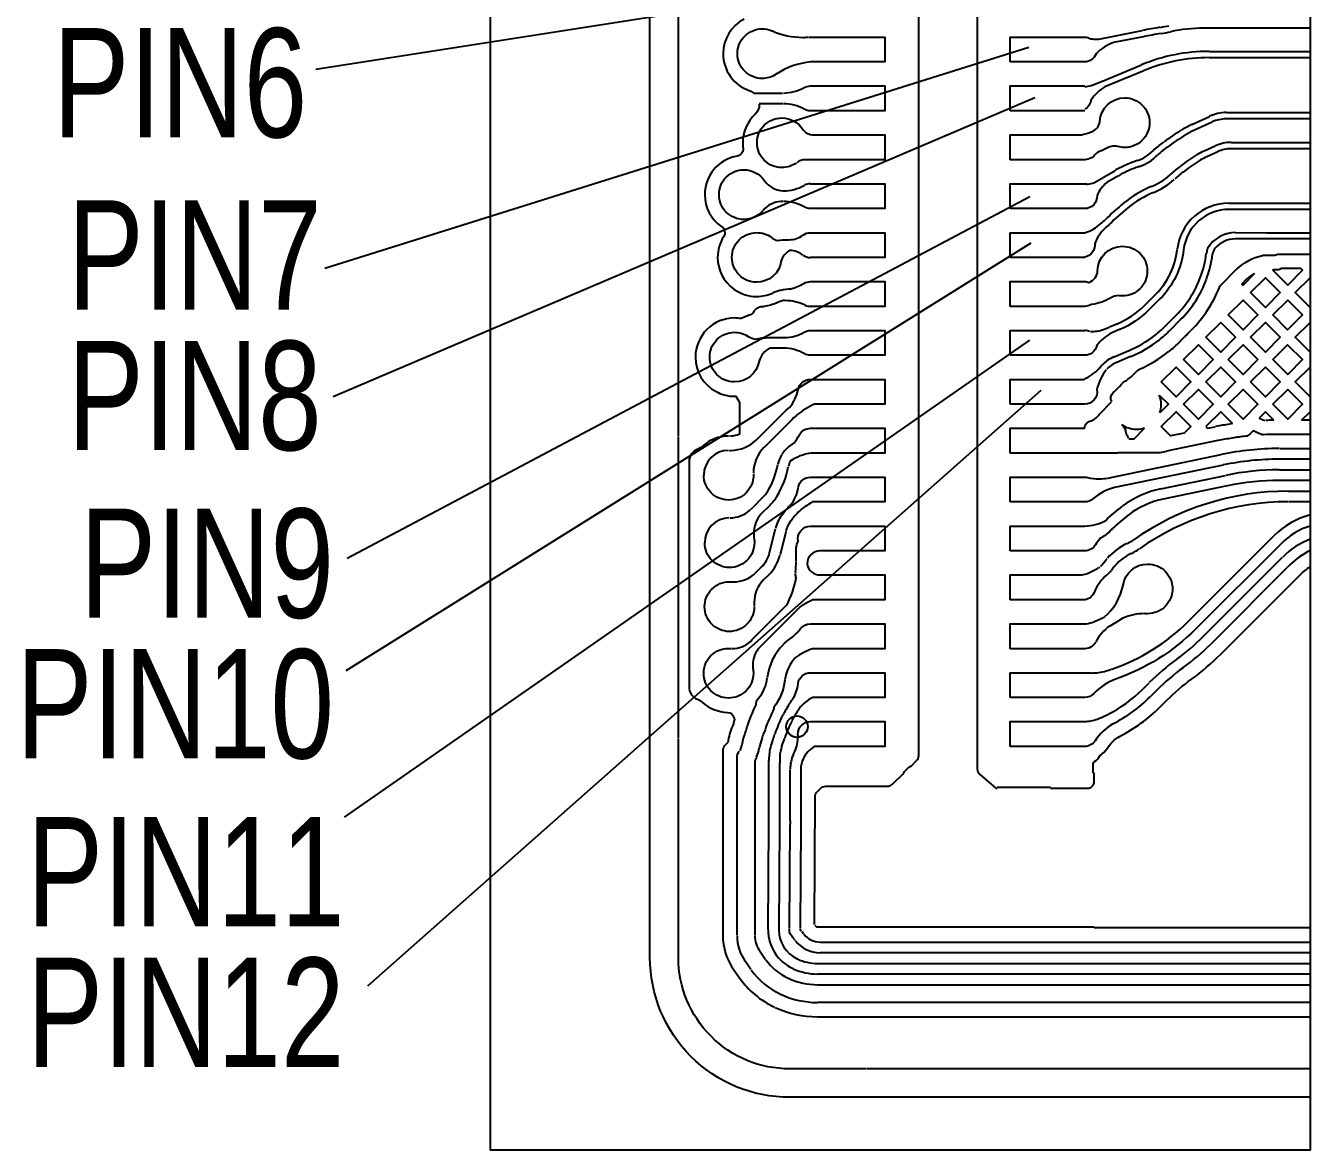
# Model space of a CAD drawing. Header units: millimetres. Extents: x 3175 to 3429, y -23 to 156.
# Drawn here: x 3227.12 to 3263.9, y 52.72 to 84.92 of the extents above; entities that cross this region are included whole.
import ezdxf

# ---------------------------------------------------------------- set-up
doc = ezdxf.new("R2010")
doc.units = ezdxf.units.MM
doc.header["$LTSCALE"] = 23.1
for name, color, linetype in [('gbr-dxf_layer0', 7, 'CONTINUOUS'), ('gbr-outline-dxf_layer1', 2, 'CONTINUOUS'), ('備註', 1, 'CONTINUOUS')]:
    doc.layers.add(name, color=color, linetype=linetype)
doc.styles.get("Standard").update_dxf_attribs({"font": 'SIMPLEX.SHX', "width": 0.8})

msp = doc.modelspace()

# ---------------------------------------------------------------- linework, layer by layer
at = {"layer": 'gbr-dxf_layer0', "color": 4}
for p, q in [((3258.227, 84.614), (3259.089, 84.784)), ((3261.246, 84.849), (3260.856, 84.849)), ((3263.9, 84.855), (3261.65, 84.855)), ((3257.441, 83.886), (3255.308, 83.886)), ((3263.9, 84.007), (3261.009, 84.007)), ((3261.017, 84.187), (3263.9, 84.187)), ((3257.946, 83.337), (3259.066, 83.801)), ((3259.138, 83.635), (3258.02, 83.173)), ((3257.077, 82.486), (3255.308, 82.486)), ((3257.269, 82.486), (3257.086, 82.486)), ((3257.441, 82.486), (3257.278, 82.486))]:
    msp.add_line(p, q, dxfattribs=at)
at = {"layer": 'gbr-dxf_layer0'}
for p, q in [((3248.8, 82.689), (3248.125, 82.689)), ((3249.588, 81.086), (3249.44, 81.086)), ((3257.077, 81.086), (3255.308, 81.086)), ((3248.91, 78.794), (3248.97, 78.794)), ((3257.441, 76.886), (3255.308, 76.886)), ((3260.408, 76.117), (3260.483, 76.192)), ((3248.4, 75.994), (3248.834, 75.994)), ((3260.177, 75.887), (3260.3, 76.01)), ((3248.054, 73.076), (3248.807, 73.829)), ((3262.432, 73.688), (3262.599, 73.62)), ((3263.9, 73.63), (3263.653, 73.63)), ((3263.9, 73.223), (3263.026, 73.223)), ((3245.808, 64.534), (3245.808, 73.163)), ((3261.252, 73.042), (3259.786, 72.737)), ((3257.077, 72.686), (3255.308, 72.686)), ((3258.233, 71.998), (3261.345, 72.644)), ((3263.025, 72.816), (3263.9, 72.816)), ((3263.9, 72.511), (3263.026, 72.511)), ((3263.018, 72.206), (3263.9, 72.206)), ((3258.11, 71.973), (3258.225, 71.996)), ((3259.625, 71.664), (3261.469, 72.047)), ((3261.523, 71.747), (3259.692, 71.366)), ((3263.9, 71.901), (3263.024, 71.901)), ((3247.956, 71.149), (3248.21, 71.404)), ((3263.275, 71.597), (3263.9, 71.597)), ((3257.441, 71.286), (3255.308, 71.286)), ((3263.9, 71.292), (3263.285, 71.292)), ((3248.421, 69.839), (3248.586, 70.515)), ((3248.88, 70.435), (3248.719, 69.772)), ((3260.401, 67.863), (3262.855, 70.318)), ((3249.185, 69.801), (3249.185, 69.965)), ((3257.077, 69.886), (3255.308, 69.886)), ((3260.834, 67.432), (3263.109, 69.708)), ((3248.03, 69.268), (3248.19, 69.428)), ((3248.406, 69.213), (3248.246, 69.053)), ((3258.289, 69.437), (3258.204, 69.329)), ((3263.325, 69.492), (3261.049, 67.217)), ((3257.073, 68.486), (3255.308, 68.486)), ((3257.39, 68.486), (3257.086, 68.486)), ((3257.441, 68.486), (3257.402, 68.486)), ((3249.16, 68.152), (3248.141, 67.133)), ((3249.22, 68.212), (3249.162, 68.155)), ((3257.077, 67.086), (3255.308, 67.086)), ((3259.504, 65.898), (3259.312, 65.706)), ((3257.441, 65.687), (3255.308, 65.687)), ((3248.554, 64.595), (3248.568, 64.639)), ((3248.858, 64.543), (3248.847, 64.51)), ((3257.077, 64.287), (3255.308, 64.287)), ((3249.314, 63.628), (3249.314, 62.148)), ((3248.4, 62.662), (3248.4, 63.551)), ((3248.705, 63.545), (3248.705, 62.672)), ((3249.01, 62.154), (3249.01, 63.619)), ((3254.932, 63.125), (3256.458, 63.125)), ((3248.398, 62.062), (3248.4, 62.653)), ((3248.705, 62.662), (3248.703, 62.055)), ((3248.378, 59.045), (3248.398, 62.057)), ((3248.703, 62.049), (3248.682, 59.038)), ((3248.99, 59.086), (3249.007, 62.052)), ((3249.312, 62.045), (3249.295, 59.084)), ((3263.9, 59.093), (3257.716, 59.093)), ((3247.887, 57.9), (3247.727, 58.126)), ((3248.147, 58.413), (3248.306, 58.187)), ((3263.9, 58.38), (3249.868, 58.38)), ((3249.8, 57.465), (3263.9, 57.465)), ((3263.9, 56.957), (3249.793, 56.957)), ((3249.793, 56.549), (3257.252, 56.549)), ((3253.892, 55.056), (3251.208, 55.056))]:
    msp.add_line(p, q, dxfattribs=at)
at = {"layer": 'gbr-dxf_layer0', "color": 5}
for p, q in [((3260.51, 82.095), (3261.01, 82.327)), ((3261.088, 82.165), (3260.589, 81.933)), ((3260.864, 81.336), (3261.179, 81.481)), ((3261.252, 81.316), (3260.936, 81.171)), ((3263.9, 81.401), (3261.635, 81.401)), ((3261.64, 81.581), (3263.9, 81.581)), ((3257.976, 80.583), (3258.301, 80.77)), ((3257.077, 79.686), (3255.308, 79.686)), ((3257.077, 78.286), (3255.308, 78.286)), ((3257.373, 78.286), (3257.086, 78.286)), ((3257.441, 78.286), (3257.381, 78.286))]:
    msp.add_line(p, q, dxfattribs=at)
at = {"layer": 'gbr-dxf_layer0', "color": 6}
for p, q in [((3261.576, 79.844), (3263.9, 79.844)), ((3263.9, 79.664), (3261.583, 79.664)), ((3262.641, 78.817), (3261.756, 78.818)), ((3261.761, 78.998), (3262.645, 78.997)), ((3263.9, 78.817), (3262.645, 78.817)), ((3262.65, 78.997), (3263.9, 78.997)), ((3259.151, 76.91), (3259.469, 77.228)), ((3259.743, 76.318), (3260.061, 76.636)), ((3260.188, 76.508), (3259.87, 76.19)), ((3258.153, 76.297), (3258.364, 76.385)), ((3258.438, 76.221), (3258.22, 76.13)), ((3257.077, 75.486), (3255.308, 75.486)), ((3258.286, 75.445), (3258.69, 75.614)), ((3258.756, 75.447), (3258.36, 75.281)), ((3257.077, 74.086), (3255.308, 74.086))]:
    msp.add_line(p, q, dxfattribs=at)
at = {"layer": 'gbr-dxf_layer0', "linetype": 'Continuous'}
for points in [[(3245.809, 73.181), (3245.809, 104.642, -0.414216), (3248.995, 107.828), (3263.9, 107.828)], [(3251.968, 63.235), (3252.235, 63.496, -0.123009), (3252.482, 63.737), (3252.629, 63.881, 0.201987), (3252.689, 64.024), (3252.689, 97.108, -0.28875), (3253.006, 97.611), (3254.134, 98.085, -0.043836), (3254.683, 98.322, -0.004369), (3255.15, 98.566, -0.104015), (3255.189, 98.577, -0.085089), (3255.308, 98.597)], [(3255.263, 97.886, 0.116366), (3255.093, 97.846), (3254.718, 97.657, 0.22571), (3254.363, 97.2), (3254.363, 63.643, 0.21739), (3254.432, 63.492), (3254.896, 63.089), (3254.932, 63.089)], [(3247.689, 85.114, 0.278821), (3247.089, 84.122, 0.321401), (3247.849, 83.061, -0.08702), (3247.972, 82.994), (3248.791, 82.994)], [(3247.498, 84.122, -0.414223), (3248.209, 84.833, -0.093773), (3248.469, 84.784, -0.022987), (3248.499, 84.772, 0.104591), (3249.37, 84.588)], [(3249.557, 84.596, -0.027992), (3249.596, 84.598), (3249.943, 84.598)], [(3249.597, 83.886, 0.124037), (3248.607, 83.531, -0.025605), (3248.576, 83.513, -0.136449), (3248.209, 83.411, -0.414223), (3247.498, 84.122)], [(3248.817, 82.994, 0.122627), (3249.411, 83.151, -0.130315), (3249.588, 83.197), (3251.721, 83.197), (3251.721, 82.486), (3249.946, 82.486)], [(3257.635, 81.885, 0.268455), (3257.875, 82.181, -0.399922), (3258.585, 82.857, -0.414223), (3259.297, 82.146, -0.414223), (3258.585, 81.435, -0.071556), (3258.385, 81.464, 0.062527), (3258.291, 81.475)], [(3248.125, 82.676, -0.205033), (3248, 82.383, 0.205349), (3247.652, 81.571, 0.034345), (3247.662, 81.418, -0.035486), (3247.664, 81.39, -0.365053), (3247.496, 81.19, 0.365906), (3246.563, 80.086, 0.247033), (3247.049, 79.164, -0.24759), (3247.137, 78.996, -0.142007), (3247.105, 78.887, 0.142196), (3246.932, 78.288, 0.241154), (3247.397, 77.379, -0.057217), (3247.426, 77.361, 0.147393), (3248.042, 77.17)], [(3249.943, 82.486), (3249.588, 82.486, -0.131032), (3249.411, 82.533, 0.122445), (3248.817, 82.689)], [(3248.06, 81.572, -0.414223), (3248.772, 82.283, -0.261141), (3249.378, 81.943, 0.222315), (3249.666, 81.798), (3249.943, 81.798)], [(3255.308, 81.086), (3255.308, 81.798), (3257.345, 81.798, 0.035706), (3257.631, 81.884)], [(3249.194, 80.999, -0.160266), (3248.772, 80.86, -0.414223), (3248.06, 81.572)], [(3258.116, 81.433, -0.031574), (3257.803, 81.297, 0.093069), (3257.704, 81.187, -0.235715), (3257.628, 81.139, -0.139182), (3257.441, 81.086), (3257.086, 81.086)], [(3246.971, 80.086, -0.414223), (3247.683, 80.798, -0.251073), (3248.275, 80.48, 0.224665), (3248.804, 80.194)], [(3248.224, 79.625, -0.219831), (3247.683, 79.375, -0.414223), (3246.971, 80.086)], [(3248.8, 79.889), (3248.743, 79.889, 0.212313), (3248.232, 79.634)], [(3249.943, 79.686), (3249.587, 79.686, -0.135778), (3249.405, 79.736, 0.125037), (3248.813, 79.889)], [(3247.34, 78.288, -0.414223), (3248.051, 78.999, -0.158971), (3248.471, 78.863, -0.036917), (3248.489, 78.85, 0.101772), (3248.65, 78.77, -0.047142), (3248.905, 78.794)], [(3249.377, 78.928, -0.159913), (3249.588, 78.997), (3249.943, 78.997)], [(3249.374, 78.357, 0.151059), (3249.006, 78.488, 0.231353), (3248.755, 78.186, -0.372621), (3248.051, 77.577, -0.414223), (3247.34, 78.288)], [(3257.086, 77.597), (3257.441, 77.597, -0.088469), (3257.564, 77.575, 0.294184), (3257.811, 77.905, -0.411061), (3258.522, 78.608, -0.414223), (3259.234, 77.897, -0.414223), (3258.522, 77.186, -0.035389), (3258.422, 77.193)], [(3261.797, 77.954, -0.133293), (3262.527, 78.345, -0.064905), (3262.579, 78.35), (3262.885, 78.35, -0.156639), (3263.004, 78.384), (3263.9, 78.384)], [(3260.494, 76.204, 0.102238), (3261.3, 77.431, -0.108271), (3261.347, 77.504), (3261.792, 77.95)], [(3261.944, 77.526), (3262.078, 77.661, -0.060052), (3262.304, 77.827)], [(3248.751, 77.352, -0.050034), (3249.032, 77.393, 0.074334), (3249.401, 77.544, -0.139459), (3249.588, 77.597), (3249.943, 77.597)], [(3248.215, 76.875, -0.009412), (3248.163, 76.87, 0.243593), (3247.939, 76.696, -0.322859), (3247.837, 76.639), (3247.606, 76.537, 0.042705), (3247.416, 76.554, 0.414219), (3246.297, 75.434, 0.275961), (3246.886, 74.448, -0.02273), (3246.943, 74.419, 0.109576), (3247.416, 74.314, 0.008969), (3247.455, 74.315), (3247.535, 74.176, -0.131162), (3247.562, 74.077), (3247.562, 73.225, -0.102088), (3247.303, 73.172)], [(3248.631, 76.989, -0.067798), (3248.263, 76.881, -0.094132), (3248.226, 76.875)], [(3248.854, 77.052, 0.00944), (3248.804, 77.051, 0.040223), (3248.635, 76.991)], [(3258.201, 77.136, -0.111218), (3257.637, 76.944, -0.146238), (3257.441, 76.886)], [(3246.705, 75.434, -0.414223), (3247.416, 76.145, -0.1527), (3247.822, 76.019, 0.090904), (3248.02, 75.946, -0.061024), (3248.392, 75.994)], [(3249.413, 76.151, -0.129226), (3249.588, 76.197), (3251.721, 76.197), (3251.721, 75.486), (3249.946, 75.486)], [(3248.824, 75.689), (3248.433, 75.689, 0.218279), (3248.118, 75.317, -0.366415), (3247.416, 74.723, -0.414223), (3246.705, 75.434)], [(3249.943, 75.486), (3249.588, 75.486, -0.122223), (3249.422, 75.527)], [(3258.948, 75.044, -0.097808), (3259.013, 75.087, 0.06216), (3259.833, 75.581)], [(3258.598, 74.744, 0.049339), (3258.865, 74.962, -0.035262), (3258.886, 74.981), (3258.946, 75.042)], [(3248.807, 73.829, -0.023545), (3248.989, 73.994, 0.129395), (3249.237, 74.5, -0.366896), (3249.587, 74.797)], [(3258.374, 74.528, -0.026587), (3258.425, 74.583, 0.004465), (3258.444, 74.603), (3258.494, 74.664)], [(3258.502, 74.673, -0.069934), (3258.545, 74.709), (3258.595, 74.742)], [(3258.215, 74.162, -0.359072), (3258.258, 74.417, 0.023488), (3258.371, 74.525)], [(3259.591, 73.835, 0.085542), (3259.632, 74.073, 0.100057), (3259.576, 74.349)], [(3249.943, 74.086), (3249.707, 74.086, 0.065761), (3249.193, 73.768)], [(3257.442, 73.403, -0.200612), (3257.503, 73.548, -0.123063), (3257.587, 73.598, 0.16286), (3257.852, 73.784, -0.038665), (3257.872, 73.808), (3258.213, 74.15)], [(3249.19, 73.765, 0.024461), (3249.023, 73.613), (3248.27, 72.86)], [(3249.952, 73.397), (3251.721, 73.397), (3251.721, 72.686), (3249.61, 72.686, 0.109541), (3249.012, 72.458, 0.075221), (3248.957, 72.303)], [(3248.984, 72.884, -0.025547), (3249.116, 72.972, 0.048273), (3249.274, 73.209)], [(3249.277, 73.214, -0.272477), (3249.588, 73.397), (3249.943, 73.397)], [(3258.507, 73.494, -0.227083), (3258.62, 73.256, -0.111977), (3258.685, 73.113)], [(3259.158, 73.402, -0.085546), (3258.92, 73.361, -0.156278), (3258.507, 73.494)], [(3262.646, 73.215), (3262.57, 73.212, -0.122912), (3262.474, 73.232), (3262.261, 73.319), (3262.169, 73.227, -0.170506), (3262.047, 73.169, 0.011314), (3261.661, 73.116)], [(3247.247, 73.172, 0.187772), (3246.49, 72.878, -0.093501), (3246.362, 72.799)], [(3246.359, 72.797, 0.306875), (3246.113, 72.449), (3246.113, 65.999)], [(3259.78, 72.736), (3259.59, 72.696, -0.058494), (3259.543, 72.691), (3258.397, 72.691, -0.042899), (3258.336, 72.686), (3257.086, 72.686)], [(3261.402, 72.345), (3258.294, 71.699, 0.118109), (3257.678, 71.376, -0.183681), (3257.441, 71.286)], [(3247.957, 72.086, -0.011835), (3247.958, 72.053, -0.414223), (3247.247, 71.342, -0.414223), (3246.536, 72.053)], [(3249.237, 71.699, -0.367611), (3249.588, 71.997), (3249.943, 71.997)], [(3249.952, 71.997), (3251.721, 71.997), (3251.721, 71.286), (3249.65, 71.286, 0.070615), (3249.239, 70.992)], [(3257.086, 71.997), (3257.441, 71.997, -0.059051), (3257.524, 71.987, 0.056021), (3257.856, 71.95)], [(3248.637, 71.46, -0.062892), (3248.426, 71.189), (3248.172, 70.934, 0.175586), (3247.966, 70.377)], [(3248.766, 70.909, -0.046608), (3249.021, 71.205, 0.138923), (3249.235, 71.691)], [(3247.288, 70.833, 0.176387), (3247.847, 71.04), (3247.949, 71.142)], [(3257.447, 70.597, 0.119583), (3258.042, 70.758, -0.029866), (3258.514, 71.161)], [(3247.966, 70.372, 0.039761), (3247.977, 70.234, -0.042414), (3247.979, 70.209, -0.030918), (3247.984, 70.122, -0.414223), (3247.273, 69.41, -0.414223), (3246.562, 70.122)], [(3249.185, 69.971, -0.14263), (3249.241, 70.163, -0.481154), (3249.588, 70.597), (3249.943, 70.597)], [(3249.952, 70.597), (3251.721, 70.597), (3251.721, 69.886), (3249.862, 69.886, 0.394669), (3249.491, 69.524, 0.373595), (3249.867, 69.197)], [(3258.18, 70.467, -0.070257), (3257.892, 70.25, 0.046252), (3257.746, 70.058, -0.263303), (3257.441, 69.886), (3257.086, 69.886)], [(3263.9, 70.598, 0.123623), (3263.071, 70.102), (3260.617, 67.648, -0.114016), (3258.326, 66.216)], [(3257.964, 69.516), (3258.048, 69.623, -0.011004), (3258.087, 69.672)], [(3258.775, 69.815, 0.107349), (3258.32, 69.475, 0.00999), (3258.293, 69.441)], [(3247.924, 67.347), (3248.896, 68.319, 0.092261), (3249.176, 69.117, -0.053953), (3249.164, 69.233)], [(3255.308, 67.086), (3255.308, 67.797), (3257.427, 67.797, 0.048543), (3257.655, 67.836, 0.026994), (3257.997, 67.993, 0.176296), (3258.54, 68.907, -0.37016), (3259.243, 69.51, -0.414223), (3259.954, 68.799, -0.414223), (3259.243, 68.088)], [(3255.308, 68.486), (3255.308, 69.197), (3257.36, 69.197, 0.038654), (3257.542, 69.247, 0.030292), (3257.841, 69.406)], [(3256.458, 63.089), (3257.516, 63.089, 0.414254), (3257.716, 63.289), (3257.716, 63.507, 0.414689), (3257.699, 63.524, -0.414689), (3257.681, 63.542), (3257.681, 63.776, -0.229598), (3257.719, 63.856, 0.110741), (3257.877, 64.016, 0.098354), (3258.083, 64.23, -0.111785), (3258.439, 64.576, 0.079082), (3259.6, 65.417), (3259.793, 65.61, -0.039374), (3260.498, 66.212, 0.039329), (3261.337, 66.927), (3263.614, 69.205, -0.058195), (3263.9, 69.431, -0.058195)], [(3258.078, 69.201, 0.124197), (3257.723, 68.717, -0.273399), (3257.441, 68.489)], [(3246.558, 68.291, -0.414223), (3247.269, 69.002, -0.024514), (3247.338, 68.998, 0.011428), (3247.379, 68.998)], [(3249.943, 68.486), (3249.661, 68.486, 0.025554), (3249.431, 68.373)], [(3247.98, 68.291, -0.414223), (3247.269, 67.579, -0.414223), (3246.558, 68.291)], [(3247.978, 68.405, 0.017756), (3247.98, 68.34, -0.04494), (3247.98, 68.313)], [(3249.428, 68.371, 0.039632), (3249.304, 68.288, 0.009787), (3249.266, 68.256, 0.016567), (3249.221, 68.214)], [(3259.15, 68.089, 0.102537), (3258.533, 67.961, -0.028853), (3258.159, 67.733, 0.128388), (3257.759, 67.281)], [(3259.23, 68.088, -0.026857), (3259.214, 68.087, 0.009524), (3259.156, 68.089)], [(3248.818, 67.211, -0.054805), (3249.097, 67.436, 0.034568), (3249.308, 67.661, -0.2304), (3249.588, 67.797), (3249.943, 67.797)], [(3249.952, 67.797), (3251.721, 67.797), (3251.721, 67.086), (3249.648, 67.086, 0.061365), (3249.162, 66.836, 0.161773), (3248.858, 66.191)], [(3247.345, 67.09, 0.187076), (3247.87, 67.293), (3247.922, 67.345)], [(3246.533, 66.384, -0.414223), (3247.244, 67.095, -0.030464), (3247.33, 67.09)], [(3257.754, 67.273, -0.275972), (3257.441, 67.086), (3257.086, 67.086)], [(3247.937, 66.608, 0.028249), (3247.942, 66.52, -0.048426), (3247.955, 66.384, -0.414223), (3247.244, 65.672, -0.414223), (3246.533, 66.384)], [(3247.781, 64.848, -0.039137), (3248.036, 65.475, -0.199256), (3248.096, 65.66, 0.147365), (3248.354, 66.251)], [(3249.952, 66.398), (3251.721, 66.398), (3251.721, 65.687), (3249.659, 65.687, 0.120773), (3249.268, 65.374, 0.023617), (3249.093, 65.083)], [(3249.235, 66.091, -0.374533), (3249.588, 66.398), (3249.943, 66.398)], [(3257.086, 66.398), (3257.441, 66.398, -0.018668), (3257.467, 66.397)], [(3258.323, 66.215, 0.112496), (3257.703, 65.801, -0.209527), (3257.441, 65.687)], [(3257.622, 66.39, 0.06568), (3258.057, 66.449, 0.007267), (3258.213, 66.5)], [(3246.113, 65.992, 0.307698), (3246.353, 65.638, -0.098491), (3246.489, 65.557, 0.18008), (3247.213, 65.264, -0.405365), (3247.41, 65.061, -0.078309), (3247.4, 64.999), (3247.39, 64.965, -0.016669), (3247.355, 64.864, 0.050475), (3247.22, 64.403)], [(3248.857, 66.184, -0.131053), (3248.543, 65.407, -0.114759), (3248.515, 65.295, 0.043034), (3248.263, 64.688)], [(3249.019, 65.551, -0.007404), (3249.084, 65.645, 0.110944), (3249.234, 66.081)], [(3258.114, 65.21, 0.079326), (3259.096, 65.921), (3259.288, 66.113)], [(3255.308, 64.287), (3255.308, 64.998), (3257.433, 64.998, 0.062364), (3257.806, 65.071, 0.021368), (3258.106, 65.205)], [(3249.232, 64.633, -0.421559), (3249.588, 64.998), (3249.943, 64.998)], [(3249.952, 64.998), (3251.721, 64.998), (3251.721, 64.287), (3249.692, 64.287, 0.113705), (3249.379, 63.936)], [(3251.188, 55.056, -0.007741), (3251.167, 55.056), (3248.995, 55.056, -0.414216), (3245.809, 58.243), (3245.809, 64.515)], [(3247.218, 64.39), (3247.139, 64.312, 0.200027), (3247.08, 64.17), (3247.08, 58.882)], [(3249.105, 64.07, -0.018717), (3249.14, 64.141, 0.106846), (3249.234, 64.574)], [(3257.738, 64.447, -0.252379), (3257.441, 64.287), (3257.086, 64.287)], [(3247.487, 58.881), (3247.487, 63.979, -0.186378), (3247.553, 64.149)], [(3248.042, 63.975, 0.01793), (3248.031, 63.947, -0.077274), (3247.995, 63.878), (3247.995, 58.894)], [(3248.4, 63.559), (3248.4, 63.839, -0.086459), (3248.409, 63.89), (3248.409, 63.982)], [(3248.714, 63.976), (3248.714, 63.857, -0.103633), (3248.705, 63.796), (3248.705, 63.553)], [(3249.703, 59.188), (3249.721, 62.846, -0.197643), (3249.78, 62.986), (3249.883, 63.09, -0.198964), (3250.025, 63.149), (3251.798, 63.149, 0.062101), (3251.847, 63.155, 0.095251), (3251.967, 63.234)], [(3247.08, 58.881, 0.154805), (3247.394, 57.891), (3247.559, 57.658, 0.13171), (3248.56, 56.826)], [(3249.101, 58.799, -0.022731), (3249.076, 58.832), (3249.024, 58.895, -0.181037), (3248.99, 58.997), (3248.99, 59.069)], [(3249.339, 58.991, -0.027399), (3249.349, 58.978), (3249.383, 58.936)], [(3257.716, 59.118), (3249.773, 59.118, -0.094884), (3249.722, 59.164)], [(3249.148, 58.741, -0.016928), (3249.142, 58.749), (3249.107, 58.792)]]:
    msp.add_lwpolyline(points, format="xyb", dxfattribs=at)
for points in [[(3249.955, 84.597), (3251.721, 84.597), (3251.721, 83.886), (3249.601, 83.886)], [(3249.952, 81.797), (3251.721, 81.797), (3251.721, 81.086), (3249.588, 81.086)], [(3249.588, 80.397), (3251.721, 80.397), (3251.721, 79.686), (3249.958, 79.686)], [(3249.952, 78.997), (3251.721, 78.997), (3251.721, 78.286), (3249.587, 78.286)], [(3262.304, 77.827), (3261.974, 77.497), (3261.944, 77.526)], [(3263.9, 76.866), (3263.892, 76.858), (3263.468, 77.281), (3263.892, 77.705), (3263.9, 77.697)], [(3249.955, 77.597), (3251.721, 77.597), (3251.721, 76.886), (3249.588, 76.886)], [(3255.308, 76.886), (3255.308, 77.597), (3257.071, 77.597)], [(3263.9, 75.587), (3263.892, 75.578), (3263.468, 76.002), (3263.892, 76.427), (3263.9, 76.418)], [(3263.9, 74.308), (3263.892, 74.3), (3263.468, 74.724), (3263.892, 75.147), (3263.9, 75.139)], [(3249.588, 74.797), (3251.721, 74.797), (3251.721, 74.086), (3249.958, 74.086)], [(3259.576, 74.349), (3259.84, 74.084), (3259.591, 73.835)], [(3261.674, 73.529), (3261.334, 73.869), (3260.91, 73.445)], [(3262.854, 73.628), (3262.613, 73.869), (3262.432, 73.688)], [(3263.653, 73.63), (3263.892, 73.869), (3263.9, 73.861)], [(3255.308, 72.686), (3255.308, 73.397), (3257.441, 73.397)], [(3258.7, 73.097), (3258.853, 73.097), (3259.158, 73.402)], [(3260.91, 73.445), (3260.96, 73.396), (3261.18, 73.442)], [(3255.308, 71.286), (3255.308, 71.997), (3257.071, 71.997)], [(3255.308, 69.886), (3255.308, 70.597), (3257.441, 70.597)], [(3249.869, 69.197), (3251.721, 69.197), (3251.721, 68.486), (3249.958, 68.486)], [(3255.308, 65.687), (3255.308, 66.398), (3257.074, 66.398)], [(3249.295, 59.068), (3249.295, 59.045), (3249.317, 59.018)], [(3249.874, 58.684), (3263.9, 58.684)], [(3263.9, 57.77), (3249.794, 57.77)], [(3249.8, 58.075), (3263.9, 58.075)], [(3257.252, 56.549), (3263.9, 56.549)], [(3263.9, 55.056), (3253.905, 55.056)]]:
    msp.add_lwpolyline(points, dxfattribs=at)
at = {"layer": 'gbr-dxf_layer0', "color": 4, "linetype": 'Continuous'}
for points in [[(3255.308, 83.886), (3255.308, 84.597), (3257.071, 84.597)], [(3255.308, 82.486), (3255.308, 83.197), (3257.441, 83.197)]]:
    msp.add_lwpolyline(points, dxfattribs=at)
for points in [[(3257.086, 84.598), (3257.432, 84.598, -0.136355), (3257.615, 84.547, 0.029981), (3257.773, 84.537)], [(3259.117, 84.607), (3258.269, 84.439, 0.114882), (3257.765, 84.117, -0.305073), (3257.441, 83.887)], [(3257.78, 84.537, 0.012837), (3257.847, 84.539), (3258.223, 84.613)], [(3257.441, 83.176, 0.042223), (3257.638, 83.21), (3257.942, 83.336)], [(3258.016, 83.171, 0.117841), (3257.621, 82.789, -0.233078), (3257.441, 82.53)]]:
    msp.add_lwpolyline(points, format="xyb", dxfattribs=at)
at = {"layer": 'gbr-dxf_layer0', "color": 5, "linetype": 'Continuous'}
for points in [[(3261.5, 82.434), (3263.9, 82.434)], [(3263.9, 82.254), (3261.498, 82.254)], [(3255.308, 79.686), (3255.308, 80.397), (3257.441, 80.397)], [(3255.308, 78.286), (3255.308, 78.997), (3257.441, 78.997)]]:
    msp.add_lwpolyline(points, dxfattribs=at)
for points in [[(3258.393, 80.615), (3258.072, 80.43, 0.126875), (3257.796, 80.058, -0.42768), (3257.441, 79.686), (3257.086, 79.686)], [(3257.441, 80.397, -0.067705), (3257.536, 80.384, 0.050671), (3257.717, 80.433), (3257.974, 80.581)], [(3259.897, 80.66, 0.005127), (3259.907, 80.668, -0.01943), (3260.187, 80.904)], [(3257.441, 78.996, 0.064891), (3257.702, 79.106, 0.02705), (3257.895, 79.25)], [(3258.014, 79.114, 0.122012), (3257.727, 78.673, -0.383552), (3257.441, 78.293)]]:
    msp.add_lwpolyline(points, format="xyb", dxfattribs=at)
at = {"layer": 'gbr-dxf_layer0', "color": 6, "linetype": 'Continuous'}
for points in [[(3260.272, 78.501, -0.169563), (3259.596, 77.101), (3259.278, 76.783, -0.097772), (3258.443, 76.223)], [(3257.606, 76.165, 0.079798), (3257.984, 76.227), (3258.145, 76.294)], [(3258.214, 76.127, 0.11682), (3257.789, 75.766, -0.352419), (3257.441, 75.486), (3257.086, 75.486)], [(3255.308, 74.086), (3255.308, 74.797), (3257.429, 74.797, 0.092845), (3257.851, 75.107, -0.031894), (3257.938, 75.209)], [(3258.06, 75.073, 0.111391), (3257.791, 74.508, -0.470519), (3257.441, 74.086), (3257.086, 74.086)]]:
    msp.add_lwpolyline(points, format="xyb", dxfattribs=at)
at = {"layer": 'gbr-dxf_layer0', "linetype": 'Continuous'}
msp.add_lwpolyline([(3262.829, 77.921), (3262.852, 77.944), (3262.957, 77.944, 0.15647), (3263.076, 77.978), (3263.62, 77.978), (3263.677, 77.921), (3263.253, 77.497)], format="xyb", close=True, dxfattribs=at)
for points in [[(3262.189, 77.281), (3262.613, 77.705), (3263.037, 77.281), (3262.613, 76.857)], [(3261.55, 76.642), (3261.974, 77.066), (3262.398, 76.642), (3261.974, 76.218)], [(3262.829, 76.642), (3263.253, 77.066), (3263.677, 76.642), (3263.252, 76.218)], [(3260.911, 76.003), (3261.335, 76.427), (3261.759, 76.003), (3261.335, 75.579)], [(3262.19, 76.003), (3262.613, 76.426), (3263.037, 76.002), (3262.613, 75.579)], [(3260.271, 75.363), (3260.695, 75.787), (3261.119, 75.363), (3260.695, 74.939)], [(3261.55, 75.363), (3261.974, 75.787), (3262.398, 75.363), (3261.974, 74.94)], [(3262.829, 75.363), (3263.252, 75.787), (3263.676, 75.363), (3263.253, 74.939)], [(3259.632, 74.724), (3260.056, 75.148), (3260.48, 74.724), (3260.056, 74.3)], [(3260.911, 74.724), (3261.335, 75.148), (3261.758, 74.724), (3261.334, 74.3)], [(3262.189, 74.724), (3262.613, 75.148), (3263.037, 74.724), (3262.613, 74.3)], [(3260.271, 74.084), (3260.695, 74.508), (3261.119, 74.085), (3260.695, 73.661)], [(3261.55, 74.085), (3261.974, 74.509), (3262.398, 74.084), (3261.974, 73.66)], [(3262.829, 74.084), (3263.253, 74.508), (3263.677, 74.084), (3263.253, 73.66)], [(3259.632, 73.445), (3260.056, 73.869), (3260.479, 73.445), (3260.291, 73.257), (3259.901, 73.176)]]:
    msp.add_lwpolyline(points, close=True, dxfattribs=at)
at = {"layer": 'gbr-dxf_layer0', "color": 6, "linetype": 'Continuous'}
msp.add_lwpolyline([(3255.308, 75.486), (3255.308, 76.197), (3257.441, 76.197)], dxfattribs=at)
at = {"layer": 'gbr-dxf_layer0'}
for centre, radius, start, end in [((3249.369, 86.74), 2.152, 270.2324, 274.4256), ((3258.291, 81.095), 0.38, 90.5973, 117.0548), ((3249.438, 80.706), 0.38, 90.0021, 127.6743), ((3248.808, 81.434), 1.24, 270.2508, 299.2357), ((3249.587, 80.042), 0.356, 90.0012, 117.709), ((3248.977, 79.456), 0.662, 270.6296, 306.8381), ((3249.588, 78.642), 0.356, 234.2126, 269.9842), ((3248.051, 78.288), 1.118, 269.9968, 294.237), ((3249.094, 75.972), 1.423, 104.4241, 114.0608), ((3248.854, 75.704), 1.348, 64.4848, 89.7775), ((3249.588, 77.242), 0.356, 245.7961, 269.9838), ((3258.403, 76.814), 0.38, 90.6165, 121.5431), ((3248.834, 77.139), 1.145, 270.2647, 300.1669), ((3257.441, 78.617), 3.865, 308.3932, 315.0308), ((3258.522, 77.895), 2.591, 313.4875, 316.5302), ((3248.833, 74.544), 1.145, 59.823, 89.9905), ((3263.017, 64.585), 9.044, 91.0323, 92.456), ((3263.003, 64.583), 9.044, 99.0152, 101.5659), ((3263.021, 64.585), 9.045, 98.5661, 99.0983), ((3263.017, 64.585), 8.638, 89.9985, 92.4131), ((3247.263, 72.612), 0.56, 88.0368, 89.4209), ((3247.303, 73.826), 1.061, 270.2804, 314.9666), ((3249.018, 72.108), 1.061, 135.1147, 179.7148), ((3249.498, 72.2), 0.855, 127.1246, 148.4382), ((3263.003, 64.583), 8.638, 98.9795, 101.6299), ((3247.247, 72.053), 0.711, 90, 180), ((3247.303, 73.826), 1.061, 268.2063, 270.0194), ((3249.498, 72.2), 0.855, 149.1758, 168.6001), ((3263.018, 64.585), 8.231, 90.065, 101.6937), ((3263.018, 64.585), 7.926, 90.0004, 101.7286), ((3246.364, 72.803), 2.336, 329.4282, 349.0598), ((3246.364, 72.804), 2.641, 329.5076, 348.8774), ((3263.021, 64.585), 7.621, 90.063, 101.6819), ((3257.855, 73.444), 1.493, 270.2125, 279.1249), ((3263.021, 64.585), 7.316, 90.022, 101.749), ((3247.459, 72.162), 1.067, 314.8272, 329.0597), ((3260.19, 68.935), 2.787, 101.7915, 126.9147), ((3260.19, 68.935), 2.482, 101.6883, 126.8648), ((3263.274, 63.852), 7.745, 90.0498, 124.9876), ((3250.48, 69.693), 1.796, 133.7284, 144.5394), ((3263.274, 63.852), 7.44, 90.0428, 125.007), ((3247.273, 70.122), 0.711, 90.5759, 179.9998), ((3249.706, 70.241), 1.153, 144.6848, 165.7816), ((3249.706, 70.241), 0.848, 144.5542, 166.195), ((3261.648, 67.008), 4.898, 127.0139, 134.0815), ((3264.473, 68.698), 2.289, 104.4883, 134.9559), ((3261.653, 67.013), 4.898, 134.1981, 135.1324), ((3259.328, 68.598), 1.642, 114.2859, 138.8834), ((3258.191, 71.111), 1.117, 294.5882, 304.9697), ((3258.191, 71.111), 1.422, 294.3991, 304.8362), ((3264.725, 68.094), 2.284, 111.1635, 134.9813), ((3264.725, 68.094), 1.979, 114.6222, 134.9814), ((3247.569, 70.048), 0.878, 315.0732, 345.9522), ((3247.569, 70.048), 1.183, 315.0898, 346.2466), ((3242.182, 69.802), 7.003, 355.6807, 358.1729), ((3242.182, 69.802), 7.003, 358.3418, 359.9492), ((3257.599, 69.801), 0.463, 310.2634, 321.6211), ((3247.379, 69.915), 0.918, 270.3259, 314.7961), ((3249.708, 69.232), 0.544, 176.1676, 178.7154), ((3257.6, 69.802), 0.463, 301.8826, 306.5306), ((3257.599, 69.801), 0.768, 309.8783, 321.9185), ((3248.896, 68.405), 0.918, 135.1015, 179.6729), ((3256.374, 71.89), 5.695, 288.9181, 315.0029), ((3256.376, 71.89), 6.304, 305.9853, 314.9926), ((3248.716, 66.608), 0.779, 137.6413, 179.6163), ((3249.981, 66.056), 1.639, 135.2741, 172.912), ((3256.376, 71.89), 6.609, 306.02, 314.9928), ((3263.959, 61.438), 6.608, 125.981, 134.959), ((3257.617, 68.07), 1.679, 265.0629, 270.0048), ((3263.959, 61.438), 6.303, 125.9442, 134.9593), ((3252.269, 63.377), 3.91, 146.2824, 151.8588), ((3256.375, 68.643), 4.153, 296.8246, 314.9909), ((3251.909, 63.533), 3.519, 152.5652, 161.5664), ((3252.267, 63.371), 3.911, 151.8559, 152.7044), ((3245.843, 65.454), 2.031, 338.6827, 342.443), ((3251.909, 63.533), 3.214, 152.6603, 161.6395), ((3252.267, 63.371), 3.606, 151.7631, 152.7954), ((3259.026, 63.615), 1.532, 120.4829, 147.0486), ((3249.567, 63.973), 1.978, 157.9982, 169.6565), ((3249.567, 63.973), 1.47, 158.1927, 169.2418), ((3245.843, 65.454), 2.539, 338.5495, 342.3144), ((3249.573, 63.988), 1.164, 158.3906, 179.7136), ((3246.039, 65.392), 2.639, 338.3958, 342.2426), ((3246.039, 65.392), 2.944, 338.3163, 342.4134), ((3248.187, 64.572), 1.047, 0.3703, 2.8901), ((3248.44, 63.81), 0.94, 156.9336, 157.5611), ((3246.93, 64.457), 0.704, 337.0898, 348.733), ((3246.93, 64.457), 1.212, 336.7193, 349.5103), ((3249.573, 63.988), 0.86, 158.6494, 180.0009), ((3250.077, 63.629), 1.068, 156.1708, 179.6877), ((3250.077, 63.629), 0.763, 156.338, 179.5293), ((3252.545, 62.029), 3.538, 177.9782, 179.5233), ((3252.545, 62.028), 3.233, 178.0639, 179.608), ((3248.797, 58.881), 1.31, 180.4975, 214.7919), ((3248.797, 58.881), 0.802, 180.4372, 215.2017), ((3249.594, 59.033), 1.216, 179.9986, 245.507), ((3249.594, 59.033), 0.911, 180.3152, 244.8767), ((3249.217, 58.899), 0.152, 40.6257, 43.7935), ((3249.868, 59.276), 0.591, 217.0415, 269.9849), ((3249.868, 59.276), 0.896, 217.8444, 269.5898), ((3249.612, 59.109), 1.598, 215.5213, 245.4135), ((3249.795, 59.442), 1.368, 245.0146, 269.966), ((3249.612, 59.109), 2.106, 215.2405, 245.88), ((3249.795, 59.442), 1.672, 245.4061, 269.7642), ((3249.794, 59.442), 1.977, 245.1078, 269.9655), ((3249.794, 59.442), 2.485, 245.4505, 269.789), ((3249.794, 59.442), 2.893, 245.1786, 269.977)]:
    msp.add_arc(centre, radius, start, end, dxfattribs=at)
at = {"layer": 'gbr-dxf_layer0', "color": 4}
for centre, radius, start, end in [((3261.664, 71.873), 13.166, 99.0233, 101.2519), ((3261.664, 71.873), 12.986, 99.007, 101.282), ((3258.891, 89.414), 4.594, 278.9239, 282.0767), ((3258.891, 89.414), 4.774, 278.9706, 282.1237), ((3260.855, 80.254), 4.595, 90.0577, 102.0309), ((3261.646, 71.869), 12.986, 90.0009, 91.7331), ((3261.01, 79.112), 5.076, 90.0069, 112.4838), ((3261.01, 79.112), 4.896, 90.0955, 112.4486)]:
    msp.add_arc(centre, radius, start, end, dxfattribs=at)
at = {"layer": 'gbr-dxf_layer0', "color": 5}
for centre, radius, start, end in [((3261.494, 81.288), 1.147, 90.0004, 114.8133), ((3261.781, 79.348), 3.027, 114.8666, 121.0767), ((3261.494, 81.288), 0.967, 90.4327, 114.6568), ((3263.083, 77.17), 5.564, 121.0148, 127.2649), ((3263.083, 77.17), 5.384, 120.9894, 127.3015), ((3261.781, 79.348), 2.847, 114.8138, 121.0315), ((3258.586, 82.144), 1.141, 288.4994, 315.4847), ((3260.345, 80.423), 1.32, 125.8434, 135.7222), ((3260.345, 80.423), 1.14, 125.776, 135.7209), ((3256.009, 86.413), 6.075, 305.924, 307.55), ((3256.009, 86.413), 6.255, 305.9429, 307.5152), ((3261.777, 79.345), 2.19, 114.6989, 120.9379), ((3261.636, 80.494), 1.088, 90.0488, 114.6915), ((3261.636, 80.494), 0.908, 90.3107, 114.8603), ((3260.124, 77.617), 3.643, 114.96, 120.0038), ((3260.042, 77.772), 3.467, 108.4469, 114.7135), ((3258.586, 82.144), 1.321, 288.642, 315.4754), ((3263.095, 77.179), 4.726, 121.2058, 127.9549), ((3263.095, 77.178), 4.546, 121.1572, 127.9772), ((3261.776, 79.345), 2.01, 114.7796, 120.8273), ((3260.124, 77.616), 3.463, 115.0431, 119.9592), ((3260.042, 77.772), 3.287, 108.391, 114.8094), ((3258.586, 82.145), 1.981, 292.6787, 310.9677), ((3263.088, 77.172), 4.547, 127.8845, 132.3262), ((3260.563, 77.387), 3.171, 112.5378, 129.1089), ((3258.586, 82.145), 2.161, 292.5832, 311.0555), ((3263.474, 73.815), 7.779, 129.163, 134.4493), ((3260.563, 77.387), 2.991, 112.5954, 129.1433), ((3263.474, 73.815), 7.599, 129.1743, 134.4517), ((3256.464, 80.969), 2.237, 309.8549, 314.2841), ((3256.464, 80.969), 2.417, 309.9201, 314.2848)]:
    msp.add_arc(centre, radius, start, end, dxfattribs=at)
at = {"layer": 'gbr-dxf_layer0', "color": 6}
for centre, radius, start, end in [((3261.575, 78.352), 1.492, 90.2794, 173.468), ((3261.575, 78.352), 1.312, 90.001, 173.2978), ((3261.752, 78.065), 0.933, 90.4609, 139.8797), ((3261.752, 78.065), 0.753, 90.0067, 139.799), ((3257.928, 78.769), 2.179, 314.9938, 353.3754), ((3257.912, 78.78), 3.035, 339.7992, 352.7304), ((3261.431, 78.339), 0.511, 140.487, 173.1691), ((3257.912, 78.78), 3.215, 339.8626, 352.8057), ((3261.431, 78.339), 0.331, 140.2398, 172.548), ((3257.928, 78.768), 3.016, 315.0093, 339.8409), ((3257.928, 78.768), 3.196, 315.0092, 339.902), ((3257.442, 78.618), 2.416, 292.565, 315.0081), ((3257.441, 75.842), 0.356, 65.4448, 89.9828), ((3257.44, 78.615), 3.253, 308.4104, 315.0362), ((3257.44, 78.615), 3.433, 308.3828, 315.0381), ((3257.444, 78.619), 3.253, 292.5667, 308.285), ((3257.444, 78.619), 3.433, 292.5113, 308.2507), ((3258.692, 74.474), 1.053, 113.0085, 135.6671), ((3258.692, 74.474), 0.873, 112.7267, 135.3847)]:
    msp.add_arc(centre, radius, start, end, dxfattribs=at)
at = {"layer": 'gbr-outline-dxf_layer1', "linetype": 'Continuous'}
msp.add_lwpolyline([(3263.9, 54.242), (3248.995, 54.242, -0.414215), (3244.995, 58.242), (3244.995, 104.642, -0.414215), (3248.995, 108.642), (3263.9, 108.642)], format="xyb", dxfattribs=at)
at = {"layer": '備註', "color": 1, "linetype": 'Continuous'}
for p, q in [((3235.426, 83.682), (3255.995, 86.908)), ((3255.842, 84.303), (3235.689, 77.975)), ((3235.925, 74.306), (3256.012, 82.865)), ((3236.325, 69.675), (3255.868, 80.029)), ((3255.9, 78.701), (3236.283, 66.45)), ((3236.251, 62.264), (3255.872, 75.915)), ((3256.184, 74.476), (3236.906, 57.423))]:
    msp.add_line(p, q, dxfattribs=at)
msp.add_lwpolyline([(3240.426, 113.169), (3263.9, 113.169), (3263.9, 52.725), (3240.426, 52.725)], close=True, dxfattribs=at)
at = {"layer": '備註', "linetype": 'Continuous'}
msp.add_circle((3249.205, 64.855), 0.307, dxfattribs=at)

# ---------------------------------------------------------------- texts
at = {"layer": '備註', "lineweight": 0, "char_height": 3.1275, "width": 13.00714, "attachment_point": 3}
for s, insert in [('{\\fPMingLiU|b0|i0|c0|p18;PIN6}', (3235.182, 84.854)), ('{\\fPMingLiU|b0|i0|c0|p18;PIN7}', (3235.596, 79.923)), ('{\\fPMingLiU|b0|i0|c0|p18;PIN8}', (3235.596, 75.898)), ('{\\fPMingLiU|b0|i0|c0|p18;PIN9}', (3235.949, 71.098)), ('{\\fPMingLiU|b0|i0|c0|p18;PIN10}', (3235.949, 67.073)), ('{\\fPMingLiU|b0|i0|c0|p18;PIN11}', (3236.251, 62.264)), ('{\\fPMingLiU|b0|i0|c0|p18;PIN12}', (3236.251, 58.24))]:
    msp.add_mtext(s, dxfattribs=dict(at, insert=insert))

doc.saveas('drawing.dxf')
